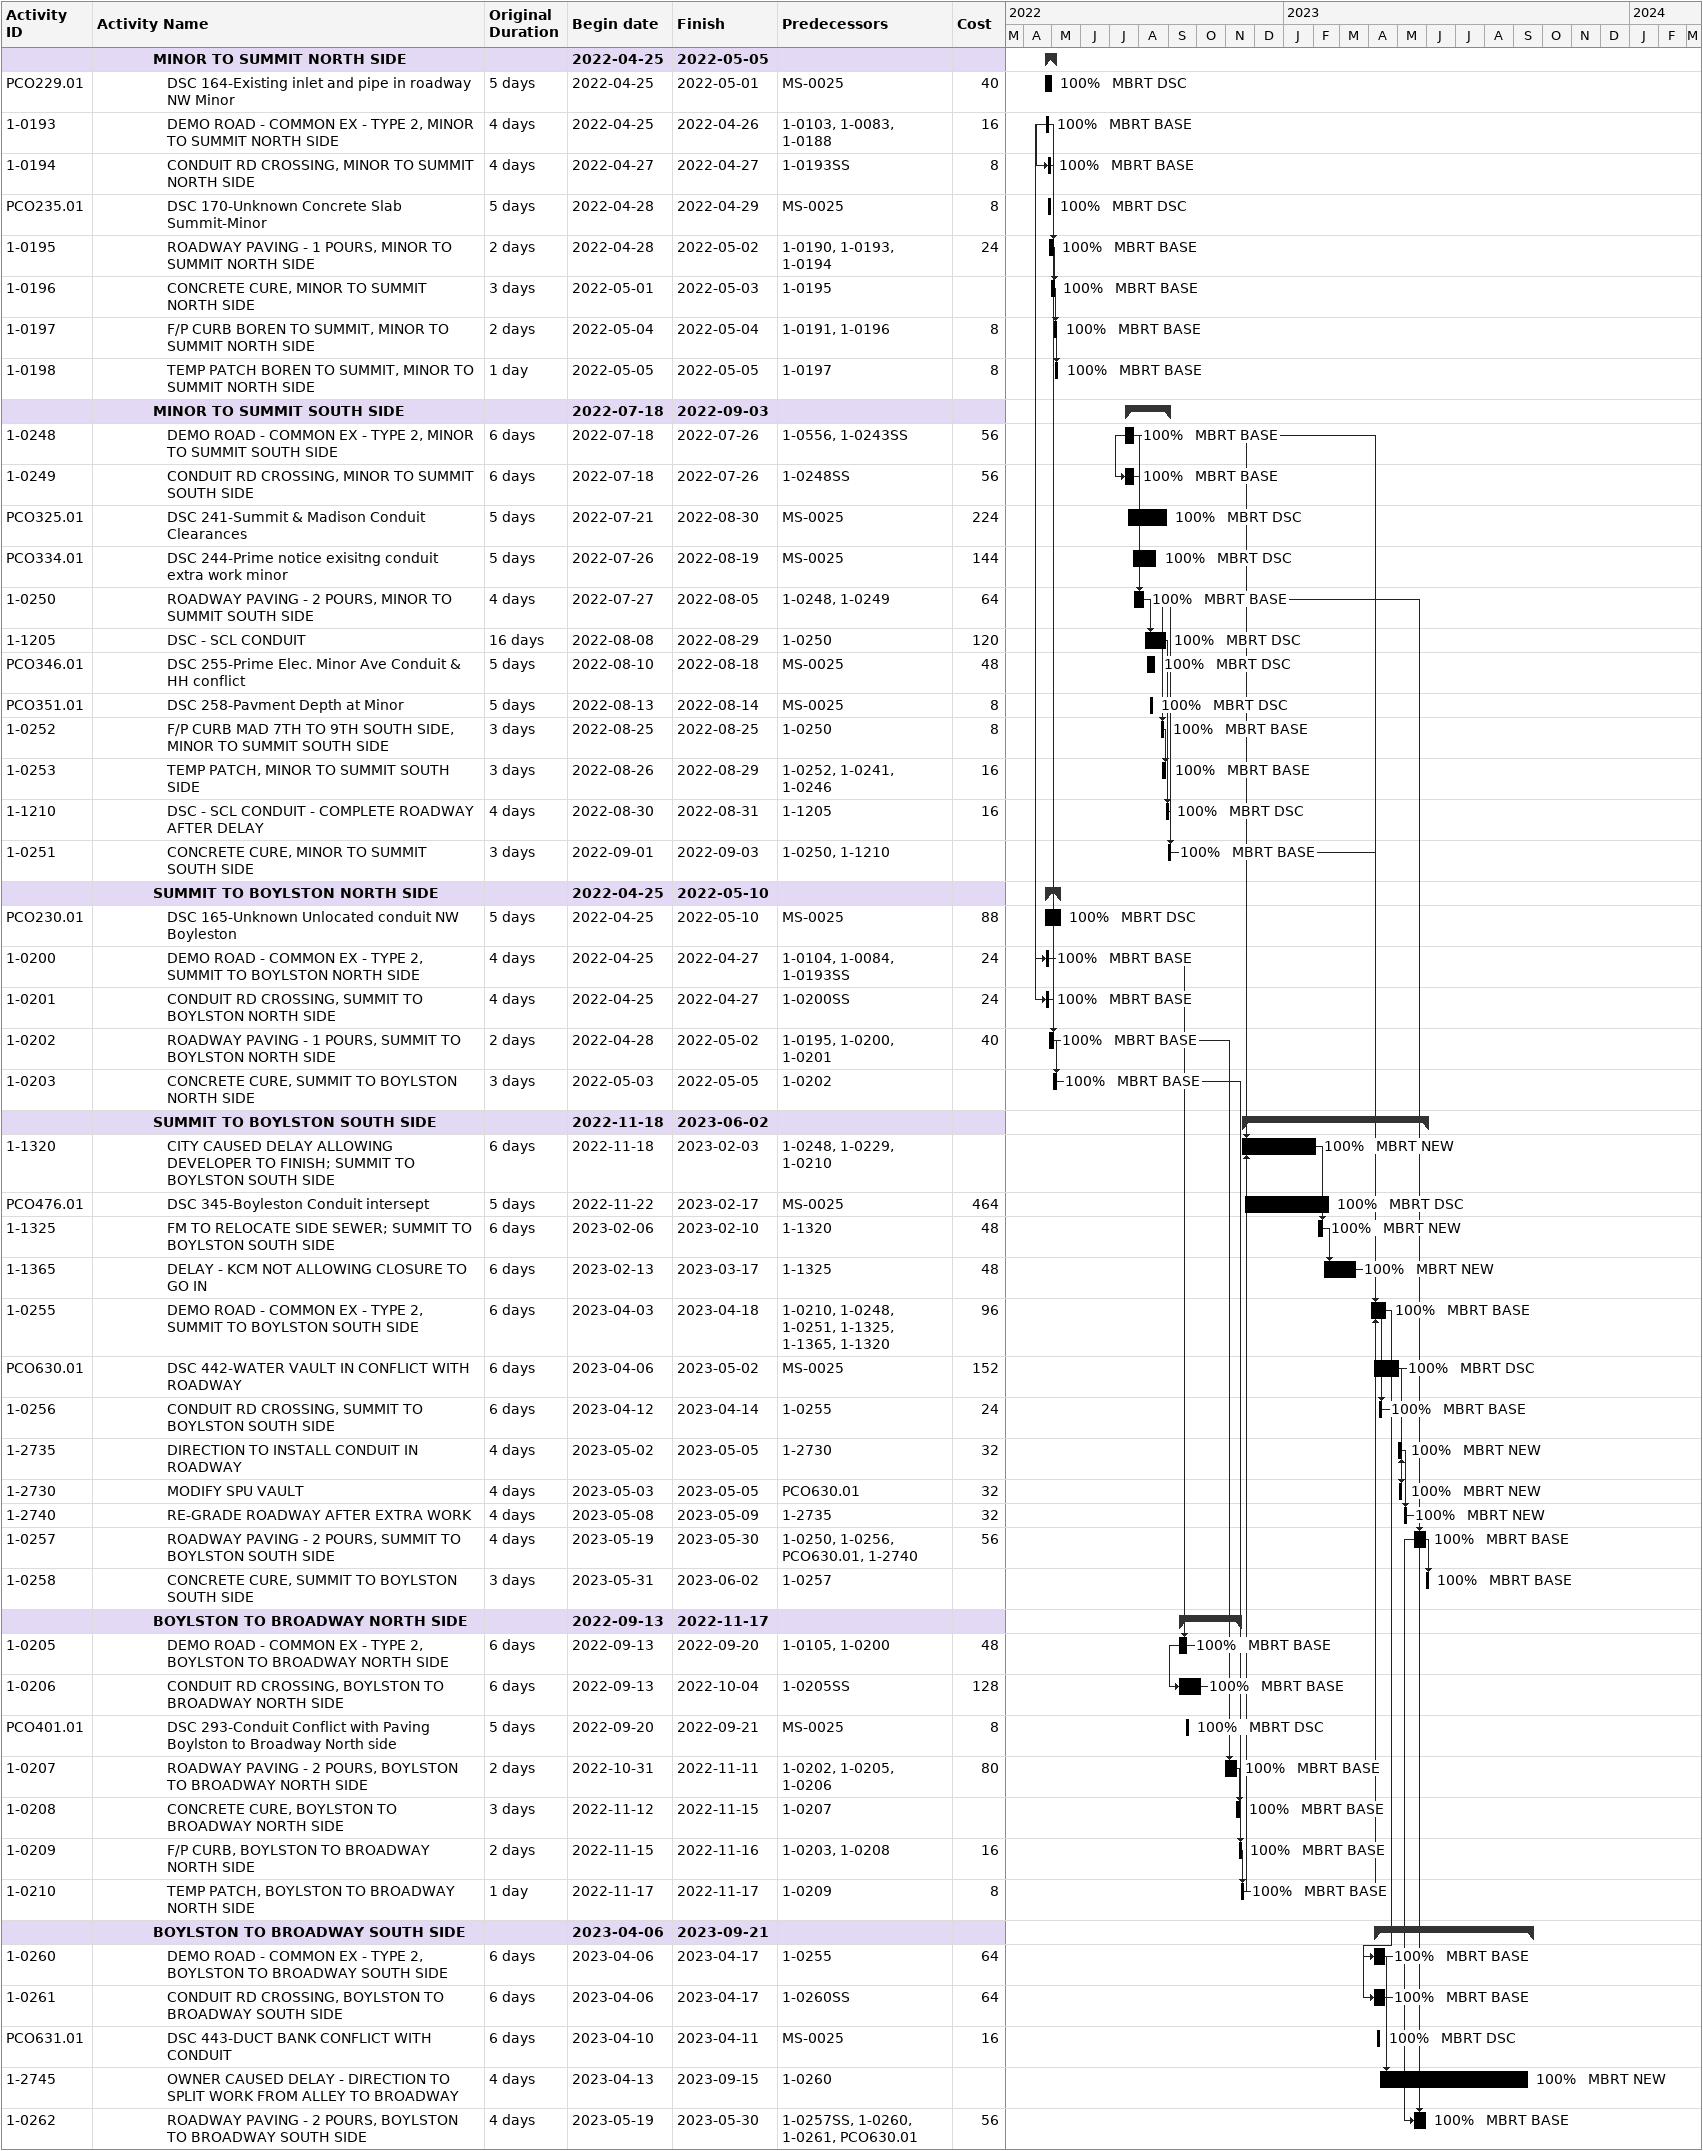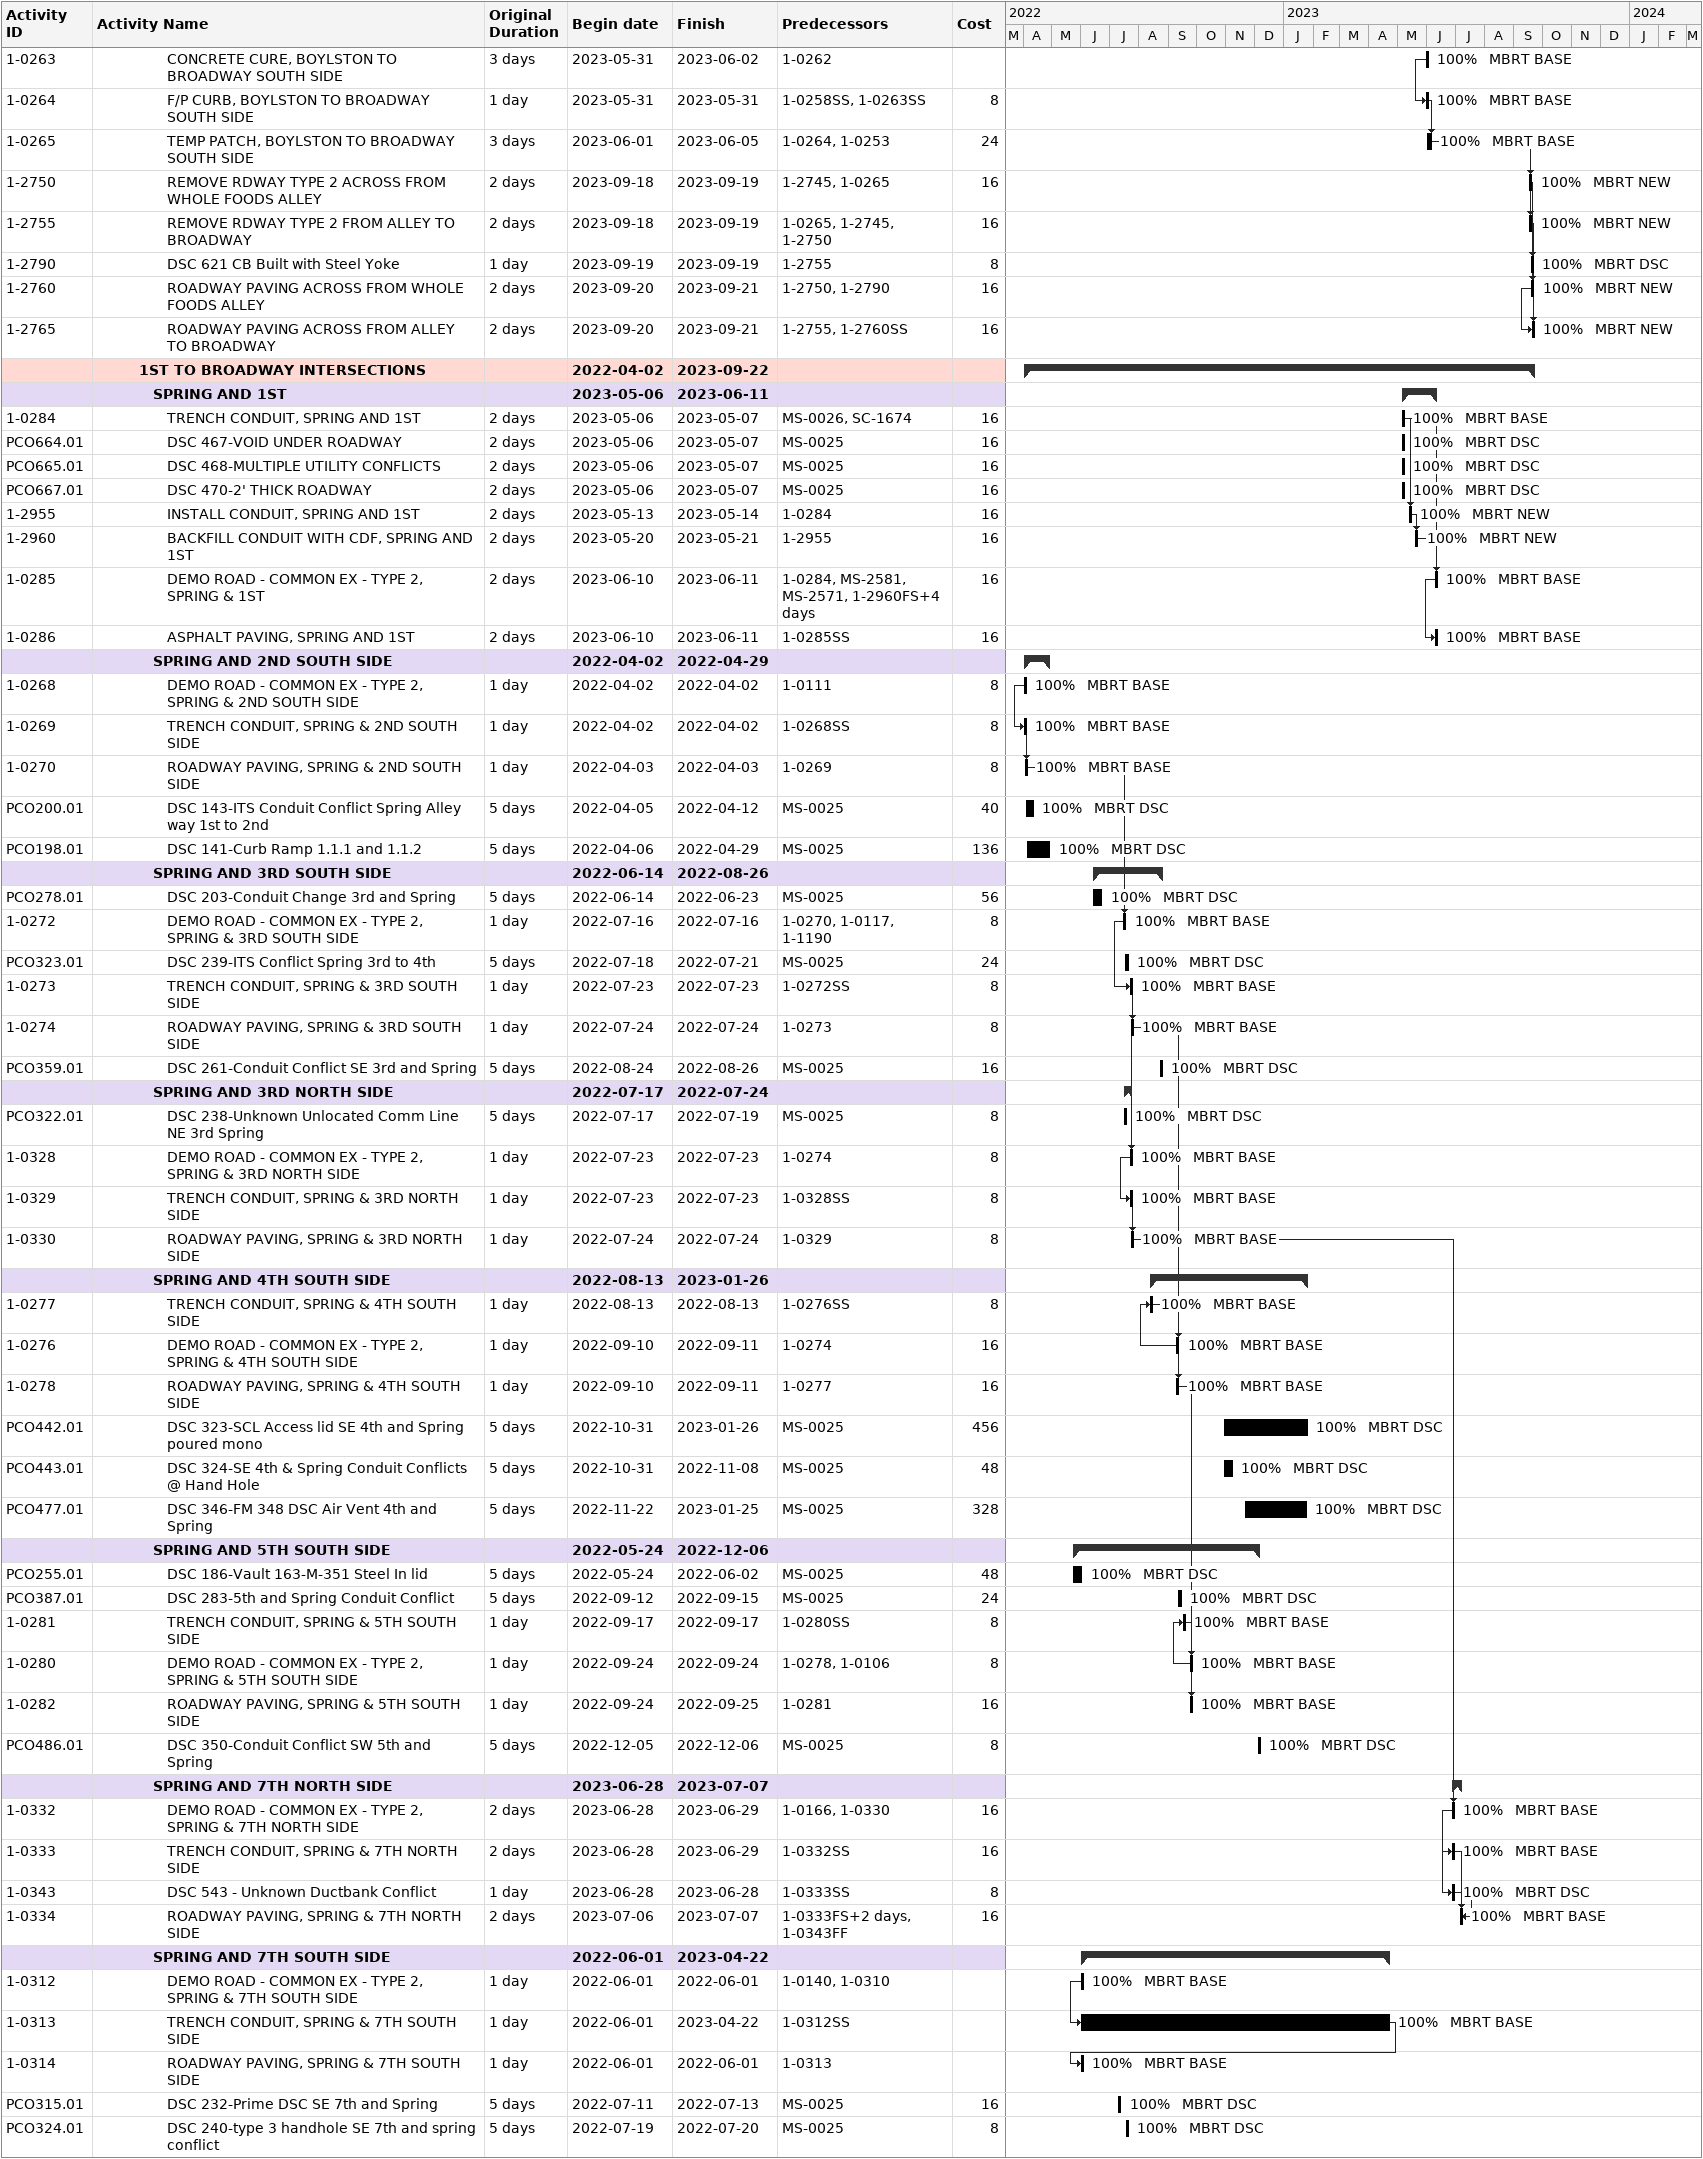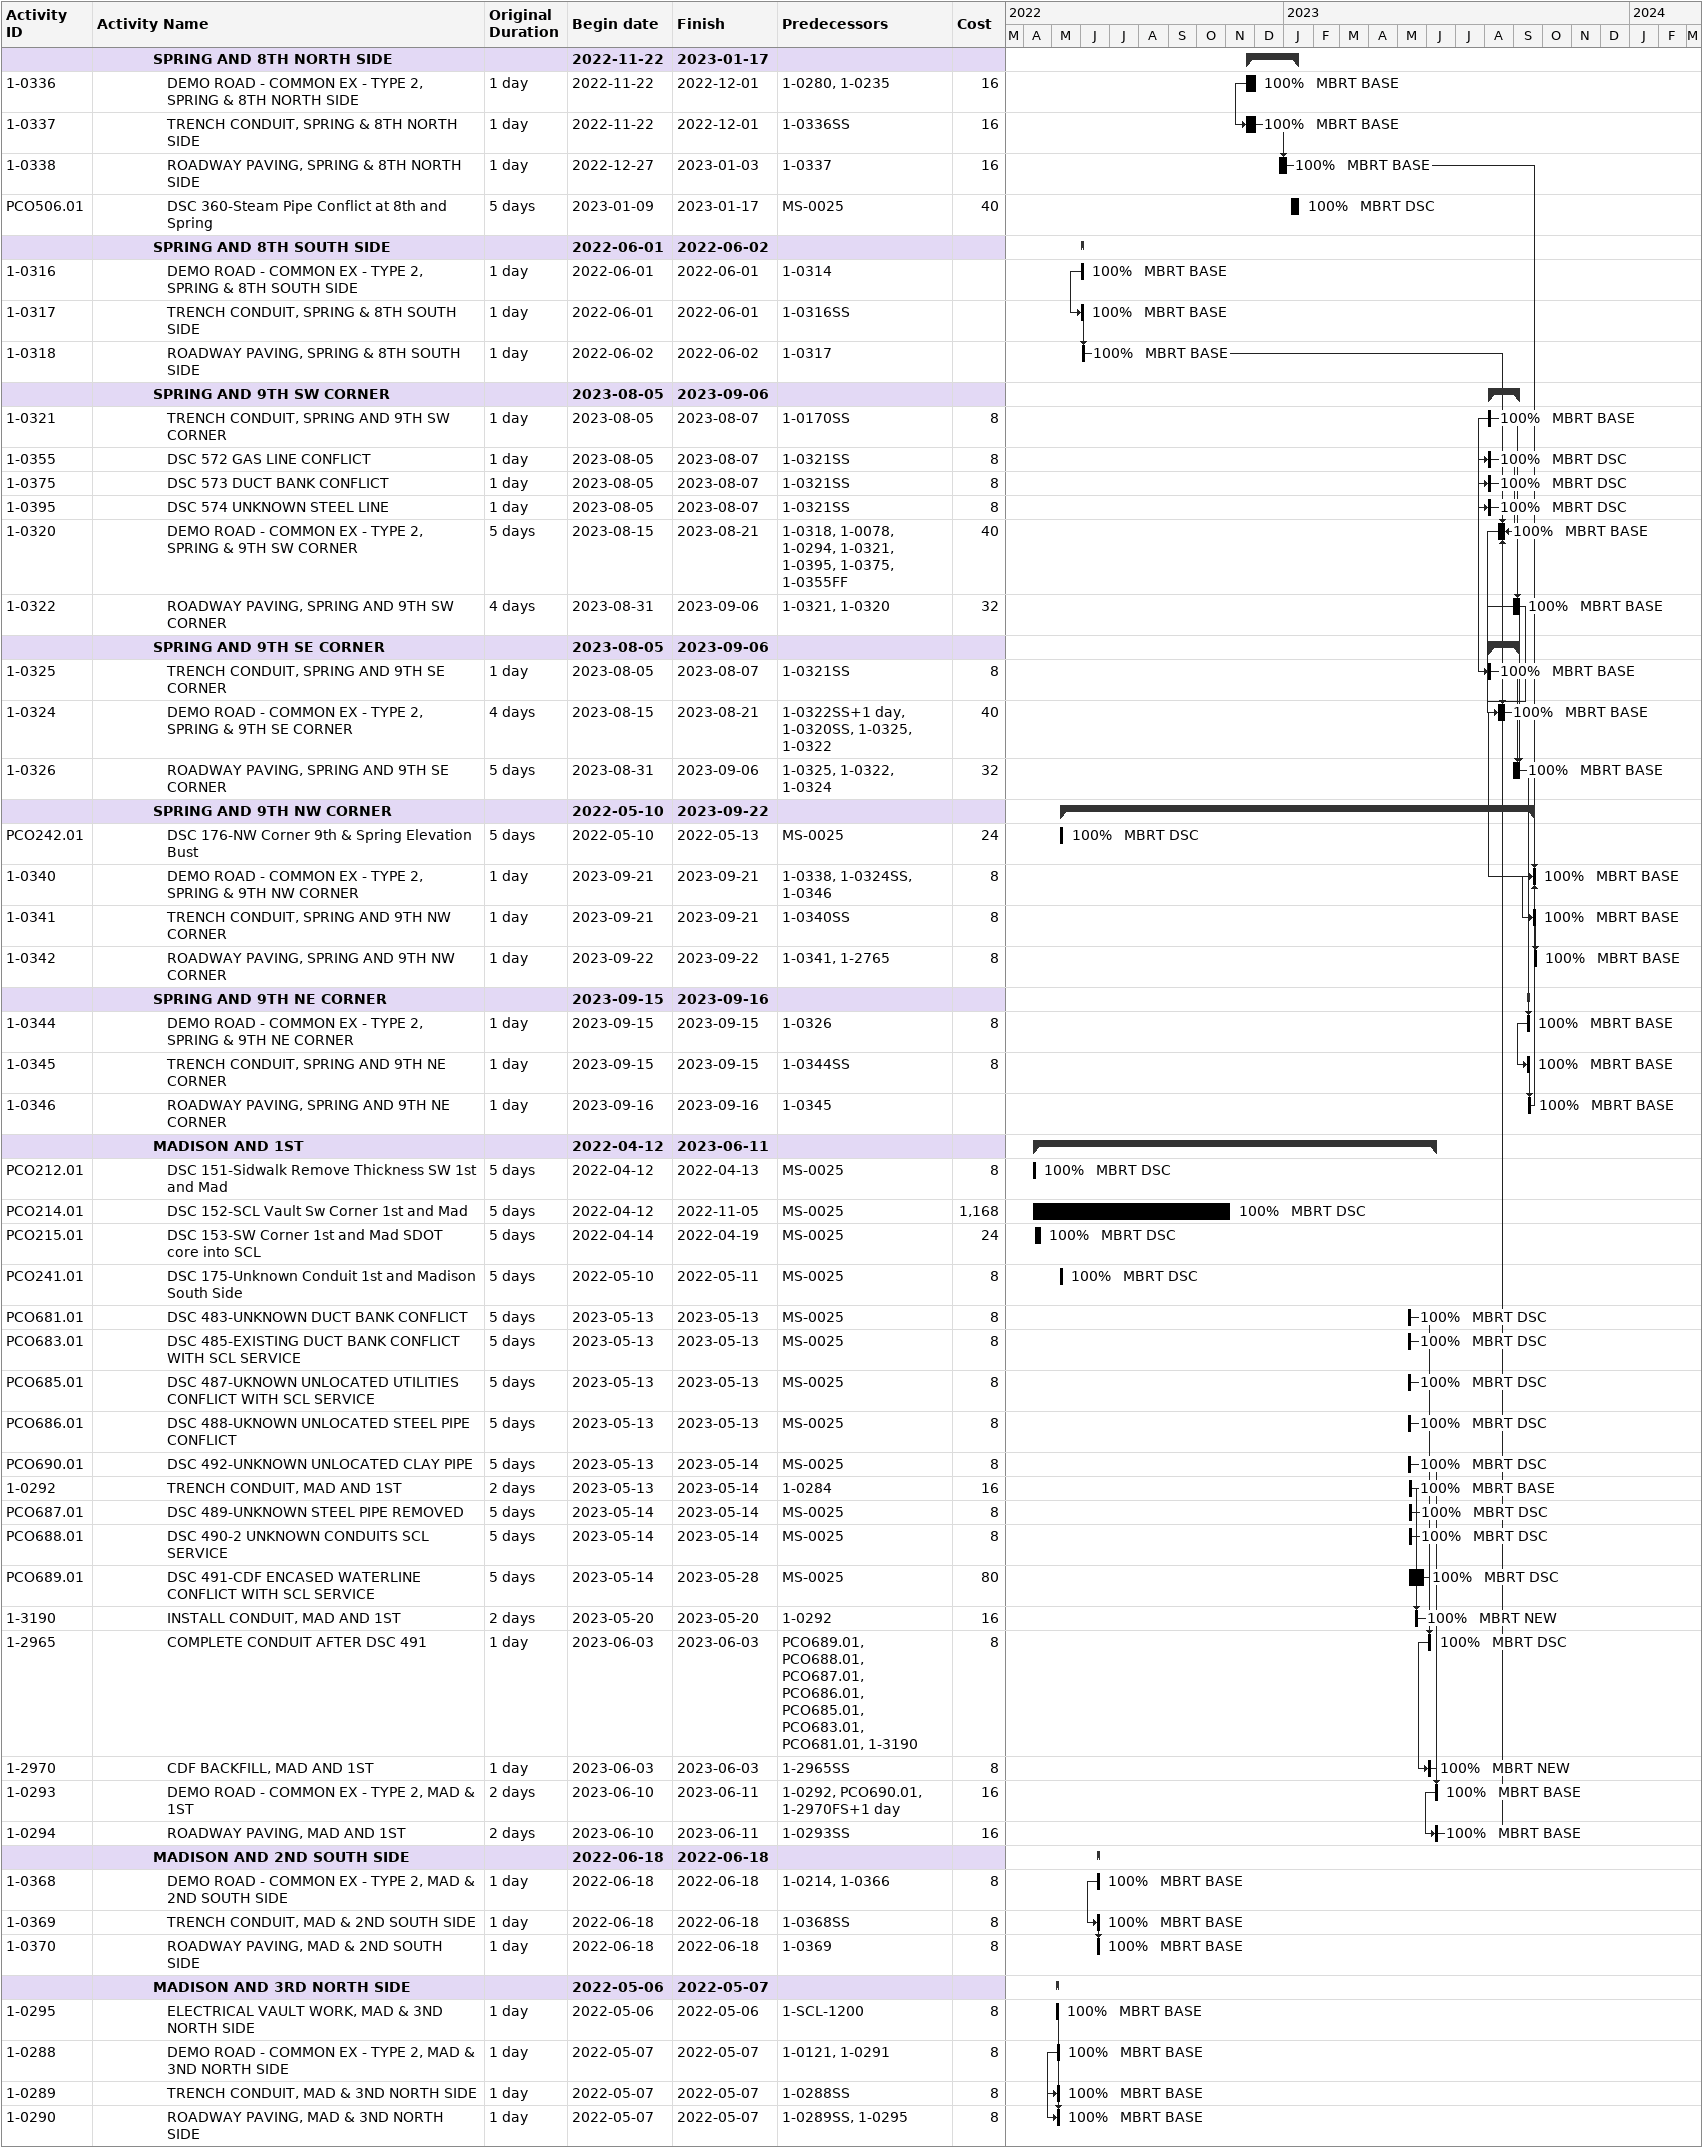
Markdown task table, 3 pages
| ID | Level | Task | Original duration | Start | Finish | Predecessors | Resources | % complete | Cost |
|---|---|---|---|---|---|---|---|---|---|
|  | 5 | **MINOR TO SUMMIT NORTH SIDE** |  | 2022-04-25 | 2022-05-05 |  |  |  |  |
| PCO229.01 | 6 | DSC 164-Existing inlet and pipe in roadway NW Minor | 5d | 2022-04-25 | 2022-05-01 | MS-0025 | MBRT DSC | 100 | 40 |
| 1-0193 | 6 | DEMO ROAD - COMMON EX - TYPE 2, MINOR TO SUMMIT NORTH SIDE | 4d | 2022-04-25 | 2022-04-26 | 1-0103, 1-0083, 1-0188 | MBRT BASE | 100 | 16 |
| 1-0194 | 6 | CONDUIT RD CROSSING, MINOR TO SUMMIT NORTH SIDE | 4d | 2022-04-27 | 2022-04-27 | 1-0193SS | MBRT BASE | 100 | 8 |
| PCO235.01 | 6 | DSC 170-Unknown Concrete Slab Summit-Minor | 5d | 2022-04-28 | 2022-04-29 | MS-0025 | MBRT DSC | 100 | 8 |
| 1-0195 | 6 | ROADWAY PAVING - 1 POURS, MINOR TO SUMMIT NORTH SIDE | 2d | 2022-04-28 | 2022-05-02 | 1-0190, 1-0193, 1-0194 | MBRT BASE | 100 | 24 |
| 1-0196 | 6 | CONCRETE CURE, MINOR TO SUMMIT NORTH SIDE | 3d | 2022-05-01 | 2022-05-03 | 1-0195 | MBRT BASE | 100 |  |
| 1-0197 | 6 | F/P CURB BOREN TO SUMMIT, MINOR TO SUMMIT NORTH SIDE | 2d | 2022-05-04 | 2022-05-04 | 1-0191, 1-0196 | MBRT BASE | 100 | 8 |
| 1-0198 | 6 | TEMP PATCH BOREN TO SUMMIT, MINOR TO SUMMIT NORTH SIDE | 1d | 2022-05-05 | 2022-05-05 | 1-0197 | MBRT BASE | 100 | 8 |
|  | 5 | **MINOR TO SUMMIT SOUTH SIDE** |  | 2022-07-18 | 2022-09-03 |  |  |  |  |
| 1-0248 | 6 | DEMO ROAD - COMMON EX - TYPE 2, MINOR TO SUMMIT SOUTH SIDE | 6d | 2022-07-18 | 2022-07-26 | 1-0556, 1-0243SS | MBRT BASE | 100 | 56 |
| 1-0249 | 6 | CONDUIT RD CROSSING, MINOR TO SUMMIT SOUTH SIDE | 6d | 2022-07-18 | 2022-07-26 | 1-0248SS | MBRT BASE | 100 | 56 |
| PCO325.01 | 6 | DSC 241-Summit & Madison Conduit Clearances | 5d | 2022-07-21 | 2022-08-30 | MS-0025 | MBRT DSC | 100 | 224 |
| PCO334.01 | 6 | DSC 244-Prime notice exisitng conduit extra work minor | 5d | 2022-07-26 | 2022-08-19 | MS-0025 | MBRT DSC | 100 | 144 |
| 1-0250 | 6 | ROADWAY PAVING - 2 POURS, MINOR TO SUMMIT SOUTH SIDE | 4d | 2022-07-27 | 2022-08-05 | 1-0248, 1-0249 | MBRT BASE | 100 | 64 |
| 1-1205 | 6 | DSC - SCL CONDUIT | 16d | 2022-08-08 | 2022-08-29 | 1-0250 | MBRT DSC | 100 | 120 |
| PCO346.01 | 6 | DSC 255-Prime Elec. Minor Ave Conduit & HH conflict | 5d | 2022-08-10 | 2022-08-18 | MS-0025 | MBRT DSC | 100 | 48 |
| PCO351.01 | 6 | DSC 258-Pavment Depth at Minor | 5d | 2022-08-13 | 2022-08-14 | MS-0025 | MBRT DSC | 100 | 8 |
| 1-0252 | 6 | F/P CURB MAD 7TH TO 9TH SOUTH SIDE, MINOR TO SUMMIT SOUTH SIDE | 3d | 2022-08-25 | 2022-08-25 | 1-0250 | MBRT BASE | 100 | 8 |
| 1-0253 | 6 | TEMP PATCH, MINOR TO SUMMIT SOUTH SIDE | 3d | 2022-08-26 | 2022-08-29 | 1-0252, 1-0241, 1-0246 | MBRT BASE | 100 | 16 |
| 1-1210 | 6 | DSC - SCL CONDUIT - COMPLETE ROADWAY AFTER DELAY | 4d | 2022-08-30 | 2022-08-31 | 1-1205 | MBRT DSC | 100 | 16 |
| 1-0251 | 6 | CONCRETE CURE, MINOR TO SUMMIT SOUTH SIDE | 3d | 2022-09-01 | 2022-09-03 | 1-0250, 1-1210 | MBRT BASE | 100 |  |
|  | 5 | **SUMMIT TO BOYLSTON NORTH SIDE** |  | 2022-04-25 | 2022-05-10 |  |  |  |  |
| PCO230.01 | 6 | DSC 165-Unknown Unlocated conduit NW Boyleston | 5d | 2022-04-25 | 2022-05-10 | MS-0025 | MBRT DSC | 100 | 88 |
| 1-0200 | 6 | DEMO ROAD - COMMON EX - TYPE 2, SUMMIT TO BOYLSTON NORTH SIDE | 4d | 2022-04-25 | 2022-04-27 | 1-0104, 1-0084, 1-0193SS | MBRT BASE | 100 | 24 |
| 1-0201 | 6 | CONDUIT RD CROSSING, SUMMIT TO BOYLSTON NORTH SIDE | 4d | 2022-04-25 | 2022-04-27 | 1-0200SS | MBRT BASE | 100 | 24 |
| 1-0202 | 6 | ROADWAY PAVING - 1 POURS, SUMMIT TO BOYLSTON NORTH SIDE | 2d | 2022-04-28 | 2022-05-02 | 1-0195, 1-0200, 1-0201 | MBRT BASE | 100 | 40 |
| 1-0203 | 6 | CONCRETE CURE, SUMMIT TO BOYLSTON NORTH SIDE | 3d | 2022-05-03 | 2022-05-05 | 1-0202 | MBRT BASE | 100 |  |
|  | 5 | **SUMMIT TO BOYLSTON SOUTH SIDE** |  | 2022-11-18 | 2023-06-02 |  |  |  |  |
| 1-1320 | 6 | CITY CAUSED DELAY ALLOWING DEVELOPER TO FINISH; SUMMIT TO BOYLSTON SOUTH SIDE | 6d | 2022-11-18 | 2023-02-03 | 1-0248, 1-0229, 1-0210 | MBRT NEW | 100 |  |
| PCO476.01 | 6 | DSC 345-Boyleston Conduit intersept | 5d | 2022-11-22 | 2023-02-17 | MS-0025 | MBRT DSC | 100 | 464 |
| 1-1325 | 6 | FM TO RELOCATE SIDE SEWER; SUMMIT TO BOYLSTON SOUTH SIDE | 6d | 2023-02-06 | 2023-02-10 | 1-1320 | MBRT NEW | 100 | 48 |
| 1-1365 | 6 | DELAY - KCM NOT ALLOWING CLOSURE TO GO IN | 6d | 2023-02-13 | 2023-03-17 | 1-1325 | MBRT NEW | 100 | 48 |
| 1-0255 | 6 | DEMO ROAD - COMMON EX - TYPE 2, SUMMIT TO BOYLSTON SOUTH SIDE | 6d | 2023-04-03 | 2023-04-18 | 1-0210, 1-0248, 1-0251, 1-1325, 1-1365, 1-1320 | MBRT BASE | 100 | 96 |
| PCO630.01 | 6 | DSC 442-WATER VAULT IN CONFLICT WITH ROADWAY | 6d | 2023-04-06 | 2023-05-02 | MS-0025 | MBRT DSC | 100 | 152 |
| 1-0256 | 6 | CONDUIT RD CROSSING, SUMMIT TO BOYLSTON SOUTH SIDE | 6d | 2023-04-12 | 2023-04-14 | 1-0255 | MBRT BASE | 100 | 24 |
| 1-2735 | 6 | DIRECTION TO INSTALL CONDUIT IN ROADWAY | 4d | 2023-05-02 | 2023-05-05 | 1-2730 | MBRT NEW | 100 | 32 |
| 1-2730 | 6 | MODIFY SPU VAULT | 4d | 2023-05-03 | 2023-05-05 | PCO630.01 | MBRT NEW | 100 | 32 |
| 1-2740 | 6 | RE-GRADE ROADWAY AFTER EXTRA WORK | 4d | 2023-05-08 | 2023-05-09 | 1-2735 | MBRT NEW | 100 | 32 |
| 1-0257 | 6 | ROADWAY PAVING - 2 POURS, SUMMIT TO BOYLSTON SOUTH SIDE | 4d | 2023-05-19 | 2023-05-30 | 1-0250, 1-0256, PCO630.01, 1-2740 | MBRT BASE | 100 | 56 |
| 1-0258 | 6 | CONCRETE CURE, SUMMIT TO BOYLSTON SOUTH SIDE | 3d | 2023-05-31 | 2023-06-02 | 1-0257 | MBRT BASE | 100 |  |
|  | 5 | **BOYLSTON TO BROADWAY NORTH SIDE** |  | 2022-09-13 | 2022-11-17 |  |  |  |  |
| 1-0205 | 6 | DEMO ROAD - COMMON EX - TYPE 2, BOYLSTON TO BROADWAY NORTH SIDE | 6d | 2022-09-13 | 2022-09-20 | 1-0105, 1-0200 | MBRT BASE | 100 | 48 |
| 1-0206 | 6 | CONDUIT RD CROSSING, BOYLSTON TO BROADWAY NORTH SIDE | 6d | 2022-09-13 | 2022-10-04 | 1-0205SS | MBRT BASE | 100 | 128 |
| PCO401.01 | 6 | DSC 293-Conduit Conflict with Paving Boylston to Broadway North side | 5d | 2022-09-20 | 2022-09-21 | MS-0025 | MBRT DSC | 100 | 8 |
| 1-0207 | 6 | ROADWAY PAVING - 2 POURS, BOYLSTON TO BROADWAY NORTH SIDE | 2d | 2022-10-31 | 2022-11-11 | 1-0202, 1-0205, 1-0206 | MBRT BASE | 100 | 80 |
| 1-0208 | 6 | CONCRETE CURE, BOYLSTON TO BROADWAY NORTH SIDE | 3d | 2022-11-12 | 2022-11-15 | 1-0207 | MBRT BASE | 100 |  |
| 1-0209 | 6 | F/P CURB, BOYLSTON TO BROADWAY NORTH SIDE | 2d | 2022-11-15 | 2022-11-16 | 1-0203, 1-0208 | MBRT BASE | 100 | 16 |
| 1-0210 | 6 | TEMP PATCH, BOYLSTON TO BROADWAY NORTH SIDE | 1d | 2022-11-17 | 2022-11-17 | 1-0209 | MBRT BASE | 100 | 8 |
|  | 5 | **BOYLSTON TO BROADWAY SOUTH SIDE** |  | 2023-04-06 | 2023-09-21 |  |  |  |  |
| 1-0260 | 6 | DEMO ROAD - COMMON EX - TYPE 2, BOYLSTON TO BROADWAY SOUTH SIDE | 6d | 2023-04-06 | 2023-04-17 | 1-0255 | MBRT BASE | 100 | 64 |
| 1-0261 | 6 | CONDUIT RD CROSSING, BOYLSTON TO BROADWAY SOUTH SIDE | 6d | 2023-04-06 | 2023-04-17 | 1-0260SS | MBRT BASE | 100 | 64 |
| PCO631.01 | 6 | DSC 443-DUCT BANK CONFLICT WITH CONDUIT | 6d | 2023-04-10 | 2023-04-11 | MS-0025 | MBRT DSC | 100 | 16 |
| 1-2745 | 6 | OWNER CAUSED DELAY - DIRECTION TO SPLIT WORK FROM ALLEY TO BROADWAY | 4d | 2023-04-13 | 2023-09-15 | 1-0260 | MBRT NEW | 100 |  |
| 1-0262 | 6 | ROADWAY PAVING - 2 POURS, BOYLSTON TO BROADWAY SOUTH SIDE | 4d | 2023-05-19 | 2023-05-30 | 1-0257SS, 1-0260, 1-0261, PCO630.01 | MBRT BASE | 100 | 56 |
| 1-0263 | 6 | CONCRETE CURE, BOYLSTON TO BROADWAY SOUTH SIDE | 3d | 2023-05-31 | 2023-06-02 | 1-0262 | MBRT BASE | 100 |  |
| 1-0264 | 6 | F/P CURB, BOYLSTON TO BROADWAY SOUTH SIDE | 1d | 2023-05-31 | 2023-05-31 | 1-0258SS, 1-0263SS | MBRT BASE | 100 | 8 |
| 1-0265 | 6 | TEMP PATCH, BOYLSTON TO BROADWAY SOUTH SIDE | 3d | 2023-06-01 | 2023-06-05 | 1-0264, 1-0253 | MBRT BASE | 100 | 24 |
| 1-2750 | 6 | REMOVE RDWAY TYPE 2 ACROSS FROM WHOLE FOODS ALLEY | 2d | 2023-09-18 | 2023-09-19 | 1-2745, 1-0265 | MBRT NEW | 100 | 16 |
| 1-2755 | 6 | REMOVE RDWAY TYPE 2 FROM ALLEY TO BROADWAY | 2d | 2023-09-18 | 2023-09-19 | 1-0265, 1-2745, 1-2750 | MBRT NEW | 100 | 16 |
| 1-2790 | 6 | DSC 621 CB Built with Steel Yoke | 1d | 2023-09-19 | 2023-09-19 | 1-2755 | MBRT DSC | 100 | 8 |
| 1-2760 | 6 | ROADWAY PAVING ACROSS FROM WHOLE FOODS ALLEY | 2d | 2023-09-20 | 2023-09-21 | 1-2750, 1-2790 | MBRT NEW | 100 | 16 |
| 1-2765 | 6 | ROADWAY PAVING ACROSS FROM ALLEY TO BROADWAY | 2d | 2023-09-20 | 2023-09-21 | 1-2755, 1-2760SS | MBRT NEW | 100 | 16 |
|  | 4 | **1ST TO BROADWAY INTERSECTIONS** |  | 2022-04-02 | 2023-09-22 |  |  |  |  |
|  | 5 | **SPRING AND 1ST** |  | 2023-05-06 | 2023-06-11 |  |  |  |  |
| 1-0284 | 6 | TRENCH CONDUIT, SPRING AND 1ST | 2d | 2023-05-06 | 2023-05-07 | MS-0026, SC-1674 | MBRT BASE | 100 | 16 |
| PCO664.01 | 6 | DSC 467-VOID UNDER ROADWAY | 2d | 2023-05-06 | 2023-05-07 | MS-0025 | MBRT DSC | 100 | 16 |
| PCO665.01 | 6 | DSC 468-MULTIPLE UTILITY CONFLICTS | 2d | 2023-05-06 | 2023-05-07 | MS-0025 | MBRT DSC | 100 | 16 |
| PCO667.01 | 6 | DSC 470-2' THICK ROADWAY | 2d | 2023-05-06 | 2023-05-07 | MS-0025 | MBRT DSC | 100 | 16 |
| 1-2955 | 6 | INSTALL CONDUIT, SPRING AND 1ST | 2d | 2023-05-13 | 2023-05-14 | 1-0284 | MBRT NEW | 100 | 16 |
| 1-2960 | 6 | BACKFILL CONDUIT WITH CDF, SPRING AND 1ST | 2d | 2023-05-20 | 2023-05-21 | 1-2955 | MBRT NEW | 100 | 16 |
| 1-0285 | 6 | DEMO ROAD - COMMON EX - TYPE 2, SPRING & 1ST | 2d | 2023-06-10 | 2023-06-11 | 1-0284, MS-2581, MS-2571, 1-2960FS+4d | MBRT BASE | 100 | 16 |
| 1-0286 | 6 | ASPHALT PAVING, SPRING AND 1ST | 2d | 2023-06-10 | 2023-06-11 | 1-0285SS | MBRT BASE | 100 | 16 |
|  | 5 | **SPRING AND 2ND SOUTH SIDE** |  | 2022-04-02 | 2022-04-29 |  |  |  |  |
| 1-0268 | 6 | DEMO ROAD - COMMON EX - TYPE 2, SPRING & 2ND SOUTH SIDE | 1d | 2022-04-02 | 2022-04-02 | 1-0111 | MBRT BASE | 100 | 8 |
| 1-0269 | 6 | TRENCH CONDUIT, SPRING & 2ND SOUTH SIDE | 1d | 2022-04-02 | 2022-04-02 | 1-0268SS | MBRT BASE | 100 | 8 |
| 1-0270 | 6 | ROADWAY PAVING, SPRING & 2ND SOUTH SIDE | 1d | 2022-04-03 | 2022-04-03 | 1-0269 | MBRT BASE | 100 | 8 |
| PCO200.01 | 6 | DSC 143-ITS Conduit Conflict Spring Alley way 1st to 2nd | 5d | 2022-04-05 | 2022-04-12 | MS-0025 | MBRT DSC | 100 | 40 |
| PCO198.01 | 6 | DSC 141-Curb Ramp 1.1.1 and 1.1.2 | 5d | 2022-04-06 | 2022-04-29 | MS-0025 | MBRT DSC | 100 | 136 |
|  | 5 | **SPRING AND 3RD SOUTH SIDE** |  | 2022-06-14 | 2022-08-26 |  |  |  |  |
| PCO278.01 | 6 | DSC 203-Conduit Change 3rd and Spring | 5d | 2022-06-14 | 2022-06-23 | MS-0025 | MBRT DSC | 100 | 56 |
| 1-0272 | 6 | DEMO ROAD - COMMON EX - TYPE 2, SPRING & 3RD SOUTH SIDE | 1d | 2022-07-16 | 2022-07-16 | 1-0270, 1-0117, 1-1190 | MBRT BASE | 100 | 8 |
| PCO323.01 | 6 | DSC 239-ITS Conflict Spring 3rd to 4th | 5d | 2022-07-18 | 2022-07-21 | MS-0025 | MBRT DSC | 100 | 24 |
| 1-0273 | 6 | TRENCH CONDUIT, SPRING & 3RD SOUTH SIDE | 1d | 2022-07-23 | 2022-07-23 | 1-0272SS | MBRT BASE | 100 | 8 |
| 1-0274 | 6 | ROADWAY PAVING, SPRING & 3RD SOUTH SIDE | 1d | 2022-07-24 | 2022-07-24 | 1-0273 | MBRT BASE | 100 | 8 |
| PCO359.01 | 6 | DSC 261-Conduit Conflict SE 3rd and Spring | 5d | 2022-08-24 | 2022-08-26 | MS-0025 | MBRT DSC | 100 | 16 |
|  | 5 | **SPRING AND 3RD NORTH SIDE** |  | 2022-07-17 | 2022-07-24 |  |  |  |  |
| PCO322.01 | 6 | DSC 238-Unknown Unlocated Comm Line NE 3rd Spring | 5d | 2022-07-17 | 2022-07-19 | MS-0025 | MBRT DSC | 100 | 8 |
| 1-0328 | 6 | DEMO ROAD - COMMON EX - TYPE 2, SPRING & 3RD NORTH SIDE | 1d | 2022-07-23 | 2022-07-23 | 1-0274 | MBRT BASE | 100 | 8 |
| 1-0329 | 6 | TRENCH CONDUIT, SPRING & 3RD NORTH SIDE | 1d | 2022-07-23 | 2022-07-23 | 1-0328SS | MBRT BASE | 100 | 8 |
| 1-0330 | 6 | ROADWAY PAVING, SPRING & 3RD NORTH SIDE | 1d | 2022-07-24 | 2022-07-24 | 1-0329 | MBRT BASE | 100 | 8 |
|  | 5 | **SPRING AND 4TH SOUTH SIDE** |  | 2022-08-13 | 2023-01-26 |  |  |  |  |
| 1-0277 | 6 | TRENCH CONDUIT, SPRING & 4TH SOUTH SIDE | 1d | 2022-08-13 | 2022-08-13 | 1-0276SS | MBRT BASE | 100 | 8 |
| 1-0276 | 6 | DEMO ROAD - COMMON EX - TYPE 2, SPRING & 4TH SOUTH SIDE | 1d | 2022-09-10 | 2022-09-11 | 1-0274 | MBRT BASE | 100 | 16 |
| 1-0278 | 6 | ROADWAY PAVING, SPRING & 4TH SOUTH SIDE | 1d | 2022-09-10 | 2022-09-11 | 1-0277 | MBRT BASE | 100 | 16 |
| PCO442.01 | 6 | DSC 323-SCL Access lid SE 4th and Spring poured mono | 5d | 2022-10-31 | 2023-01-26 | MS-0025 | MBRT DSC | 100 | 456 |
| PCO443.01 | 6 | DSC 324-SE 4th & Spring Conduit Conflicts @ Hand Hole | 5d | 2022-10-31 | 2022-11-08 | MS-0025 | MBRT DSC | 100 | 48 |
| PCO477.01 | 6 | DSC 346-FM 348 DSC Air Vent 4th and Spring | 5d | 2022-11-22 | 2023-01-25 | MS-0025 | MBRT DSC | 100 | 328 |
|  | 5 | **SPRING AND 5TH SOUTH SIDE** |  | 2022-05-24 | 2022-12-06 |  |  |  |  |
| PCO255.01 | 6 | DSC 186-Vault 163-M-351 Steel In lid | 5d | 2022-05-24 | 2022-06-02 | MS-0025 | MBRT DSC | 100 | 48 |
| PCO387.01 | 6 | DSC 283-5th and Spring Conduit Conflict | 5d | 2022-09-12 | 2022-09-15 | MS-0025 | MBRT DSC | 100 | 24 |
| 1-0281 | 6 | TRENCH CONDUIT, SPRING & 5TH SOUTH SIDE | 1d | 2022-09-17 | 2022-09-17 | 1-0280SS | MBRT BASE | 100 | 8 |
| 1-0280 | 6 | DEMO ROAD - COMMON EX - TYPE 2, SPRING & 5TH SOUTH SIDE | 1d | 2022-09-24 | 2022-09-24 | 1-0278, 1-0106 | MBRT BASE | 100 | 8 |
| 1-0282 | 6 | ROADWAY PAVING, SPRING & 5TH SOUTH SIDE | 1d | 2022-09-24 | 2022-09-25 | 1-0281 | MBRT BASE | 100 | 16 |
| PCO486.01 | 6 | DSC 350-Conduit Conflict SW 5th and Spring | 5d | 2022-12-05 | 2022-12-06 | MS-0025 | MBRT DSC | 100 | 8 |
|  | 5 | **SPRING AND 7TH NORTH SIDE** |  | 2023-06-28 | 2023-07-07 |  |  |  |  |
| 1-0332 | 6 | DEMO ROAD - COMMON EX - TYPE 2, SPRING & 7TH NORTH SIDE | 2d | 2023-06-28 | 2023-06-29 | 1-0166, 1-0330 | MBRT BASE | 100 | 16 |
| 1-0333 | 6 | TRENCH CONDUIT, SPRING & 7TH NORTH SIDE | 2d | 2023-06-28 | 2023-06-29 | 1-0332SS | MBRT BASE | 100 | 16 |
| 1-0343 | 6 | DSC 543 - Unknown Ductbank Conflict | 1d | 2023-06-28 | 2023-06-28 | 1-0333SS | MBRT DSC | 100 | 8 |
| 1-0334 | 6 | ROADWAY PAVING, SPRING & 7TH NORTH SIDE | 2d | 2023-07-06 | 2023-07-07 | 1-0333FS+2d, 1-0343FF | MBRT BASE | 100 | 16 |
|  | 5 | **SPRING AND 7TH SOUTH SIDE** |  | 2022-06-01 | 2023-04-22 |  |  |  |  |
| 1-0312 | 6 | DEMO ROAD - COMMON EX - TYPE 2, SPRING & 7TH SOUTH SIDE | 1d | 2022-06-01 | 2022-06-01 | 1-0140, 1-0310 | MBRT BASE | 100 |  |
| 1-0313 | 6 | TRENCH CONDUIT, SPRING & 7TH SOUTH SIDE | 1d | 2022-06-01 | 2023-04-22 | 1-0312SS | MBRT BASE | 100 |  |
| 1-0314 | 6 | ROADWAY PAVING, SPRING & 7TH SOUTH SIDE | 1d | 2022-06-01 | 2022-06-01 | 1-0313 | MBRT BASE | 100 |  |
| PCO315.01 | 6 | DSC 232-Prime DSC SE 7th and Spring | 5d | 2022-07-11 | 2022-07-13 | MS-0025 | MBRT DSC | 100 | 16 |
| PCO324.01 | 6 | DSC 240-type 3 handhole SE 7th and spring conflict | 5d | 2022-07-19 | 2022-07-20 | MS-0025 | MBRT DSC | 100 | 8 |
|  | 5 | **SPRING AND 8TH NORTH SIDE** |  | 2022-11-22 | 2023-01-17 |  |  |  |  |
| 1-0336 | 6 | DEMO ROAD - COMMON EX - TYPE 2, SPRING & 8TH NORTH SIDE | 1d | 2022-11-22 | 2022-12-01 | 1-0280, 1-0235 | MBRT BASE | 100 | 16 |
| 1-0337 | 6 | TRENCH CONDUIT, SPRING & 8TH NORTH SIDE | 1d | 2022-11-22 | 2022-12-01 | 1-0336SS | MBRT BASE | 100 | 16 |
| 1-0338 | 6 | ROADWAY PAVING, SPRING & 8TH NORTH SIDE | 1d | 2022-12-27 | 2023-01-03 | 1-0337 | MBRT BASE | 100 | 16 |
| PCO506.01 | 6 | DSC 360-Steam Pipe Conflict at 8th and Spring | 5d | 2023-01-09 | 2023-01-17 | MS-0025 | MBRT DSC | 100 | 40 |
|  | 5 | **SPRING AND 8TH SOUTH SIDE** |  | 2022-06-01 | 2022-06-02 |  |  |  |  |
| 1-0316 | 6 | DEMO ROAD - COMMON EX - TYPE 2, SPRING & 8TH SOUTH SIDE | 1d | 2022-06-01 | 2022-06-01 | 1-0314 | MBRT BASE | 100 |  |
| 1-0317 | 6 | TRENCH CONDUIT, SPRING & 8TH SOUTH SIDE | 1d | 2022-06-01 | 2022-06-01 | 1-0316SS | MBRT BASE | 100 |  |
| 1-0318 | 6 | ROADWAY PAVING, SPRING & 8TH SOUTH SIDE | 1d | 2022-06-02 | 2022-06-02 | 1-0317 | MBRT BASE | 100 |  |
|  | 5 | **SPRING AND 9TH SW CORNER** |  | 2023-08-05 | 2023-09-06 |  |  |  |  |
| 1-0321 | 6 | TRENCH CONDUIT, SPRING AND 9TH SW CORNER | 1d | 2023-08-05 | 2023-08-07 | 1-0170SS | MBRT BASE | 100 | 8 |
| 1-0355 | 6 | DSC 572 GAS LINE CONFLICT | 1d | 2023-08-05 | 2023-08-07 | 1-0321SS | MBRT DSC | 100 | 8 |
| 1-0375 | 6 | DSC 573 DUCT BANK CONFLICT | 1d | 2023-08-05 | 2023-08-07 | 1-0321SS | MBRT DSC | 100 | 8 |
| 1-0395 | 6 | DSC 574 UNKNOWN STEEL LINE | 1d | 2023-08-05 | 2023-08-07 | 1-0321SS | MBRT DSC | 100 | 8 |
| 1-0320 | 6 | DEMO ROAD - COMMON EX - TYPE 2, SPRING & 9TH SW CORNER | 5d | 2023-08-15 | 2023-08-21 | 1-0318, 1-0078, 1-0294, 1-0321, 1-0395, 1-0375, 1-0355FF | MBRT BASE | 100 | 40 |
| 1-0322 | 6 | ROADWAY PAVING, SPRING AND 9TH SW CORNER | 4d | 2023-08-31 | 2023-09-06 | 1-0321, 1-0320 | MBRT BASE | 100 | 32 |
|  | 5 | **SPRING AND 9TH SE CORNER** |  | 2023-08-05 | 2023-09-06 |  |  |  |  |
| 1-0325 | 6 | TRENCH CONDUIT, SPRING AND 9TH SE CORNER | 1d | 2023-08-05 | 2023-08-07 | 1-0321SS | MBRT BASE | 100 | 8 |
| 1-0324 | 6 | DEMO ROAD - COMMON EX - TYPE 2, SPRING & 9TH SE CORNER | 4d | 2023-08-15 | 2023-08-21 | 1-0322SS+1d, 1-0320SS, 1-0325, 1-0322 | MBRT BASE | 100 | 40 |
| 1-0326 | 6 | ROADWAY PAVING, SPRING AND 9TH SE CORNER | 5d | 2023-08-31 | 2023-09-06 | 1-0325, 1-0322, 1-0324 | MBRT BASE | 100 | 32 |
|  | 5 | **SPRING AND 9TH NW CORNER** |  | 2022-05-10 | 2023-09-22 |  |  |  |  |
| PCO242.01 | 6 | DSC 176-NW Corner 9th & Spring Elevation Bust | 5d | 2022-05-10 | 2022-05-13 | MS-0025 | MBRT DSC | 100 | 24 |
| 1-0340 | 6 | DEMO ROAD - COMMON EX - TYPE 2, SPRING & 9TH NW CORNER | 1d | 2023-09-21 | 2023-09-21 | 1-0338, 1-0324SS, 1-0346 | MBRT BASE | 100 | 8 |
| 1-0341 | 6 | TRENCH CONDUIT, SPRING AND 9TH NW CORNER | 1d | 2023-09-21 | 2023-09-21 | 1-0340SS | MBRT BASE | 100 | 8 |
| 1-0342 | 6 | ROADWAY PAVING, SPRING AND 9TH NW CORNER | 1d | 2023-09-22 | 2023-09-22 | 1-0341, 1-2765 | MBRT BASE | 100 | 8 |
|  | 5 | **SPRING AND 9TH NE CORNER** |  | 2023-09-15 | 2023-09-16 |  |  |  |  |
| 1-0344 | 6 | DEMO ROAD - COMMON EX - TYPE 2, SPRING & 9TH NE CORNER | 1d | 2023-09-15 | 2023-09-15 | 1-0326 | MBRT BASE | 100 | 8 |
| 1-0345 | 6 | TRENCH CONDUIT, SPRING AND 9TH NE CORNER | 1d | 2023-09-15 | 2023-09-15 | 1-0344SS | MBRT BASE | 100 | 8 |
| 1-0346 | 6 | ROADWAY PAVING, SPRING AND 9TH NE CORNER | 1d | 2023-09-16 | 2023-09-16 | 1-0345 | MBRT BASE | 100 |  |
|  | 5 | **MADISON AND 1ST** |  | 2022-04-12 | 2023-06-11 |  |  |  |  |
| PCO212.01 | 6 | DSC 151-Sidwalk Remove Thickness SW 1st and Mad | 5d | 2022-04-12 | 2022-04-13 | MS-0025 | MBRT DSC | 100 | 8 |
| PCO214.01 | 6 | DSC 152-SCL Vault Sw Corner 1st and Mad | 5d | 2022-04-12 | 2022-11-05 | MS-0025 | MBRT DSC | 100 | 1168 |
| PCO215.01 | 6 | DSC 153-SW Corner 1st and Mad SDOT core into SCL | 5d | 2022-04-14 | 2022-04-19 | MS-0025 | MBRT DSC | 100 | 24 |
| PCO241.01 | 6 | DSC 175-Unknown Conduit 1st and Madison South Side | 5d | 2022-05-10 | 2022-05-11 | MS-0025 | MBRT DSC | 100 | 8 |
| PCO681.01 | 6 | DSC 483-UNKNOWN DUCT BANK CONFLICT | 5d | 2023-05-13 | 2023-05-13 | MS-0025 | MBRT DSC | 100 | 8 |
| PCO683.01 | 6 | DSC 485-EXISTING DUCT BANK CONFLICT WITH SCL SERVICE | 5d | 2023-05-13 | 2023-05-13 | MS-0025 | MBRT DSC | 100 | 8 |
| PCO685.01 | 6 | DSC 487-UKNOWN UNLOCATED UTILITIES CONFLICT WITH SCL SERVICE | 5d | 2023-05-13 | 2023-05-13 | MS-0025 | MBRT DSC | 100 | 8 |
| PCO686.01 | 6 | DSC 488-UKNOWN UNLOCATED STEEL PIPE CONFLICT | 5d | 2023-05-13 | 2023-05-13 | MS-0025 | MBRT DSC | 100 | 8 |
| PCO690.01 | 6 | DSC 492-UNKNOWN UNLOCATED CLAY PIPE | 5d | 2023-05-13 | 2023-05-14 | MS-0025 | MBRT DSC | 100 | 8 |
| 1-0292 | 6 | TRENCH CONDUIT, MAD AND 1ST | 2d | 2023-05-13 | 2023-05-14 | 1-0284 | MBRT BASE | 100 | 16 |
| PCO687.01 | 6 | DSC 489-UNKNOWN STEEL PIPE REMOVED | 5d | 2023-05-14 | 2023-05-14 | MS-0025 | MBRT DSC | 100 | 8 |
| PCO688.01 | 6 | DSC 490-2 UNKNOWN CONDUITS SCL SERVICE | 5d | 2023-05-14 | 2023-05-14 | MS-0025 | MBRT DSC | 100 | 8 |
| PCO689.01 | 6 | DSC 491-CDF ENCASED WATERLINE CONFLICT WITH SCL SERVICE | 5d | 2023-05-14 | 2023-05-28 | MS-0025 | MBRT DSC | 100 | 80 |
| 1-3190 | 6 | INSTALL CONDUIT, MAD AND 1ST | 2d | 2023-05-20 | 2023-05-20 | 1-0292 | MBRT NEW | 100 | 16 |
| 1-2965 | 6 | COMPLETE CONDUIT AFTER DSC 491 | 1d | 2023-06-03 | 2023-06-03 | PCO689.01, PCO688.01, PCO687.01, PCO686.01, PCO685.01, PCO683.01, PCO681.01, 1-3190 | MBRT DSC | 100 | 8 |
| 1-2970 | 6 | CDF BACKFILL, MAD AND 1ST | 1d | 2023-06-03 | 2023-06-03 | 1-2965SS | MBRT NEW | 100 | 8 |
| 1-0293 | 6 | DEMO ROAD - COMMON EX - TYPE 2, MAD & 1ST | 2d | 2023-06-10 | 2023-06-11 | 1-0292, PCO690.01, 1-2970FS+1d | MBRT BASE | 100 | 16 |
| 1-0294 | 6 | ROADWAY PAVING, MAD AND 1ST | 2d | 2023-06-10 | 2023-06-11 | 1-0293SS | MBRT BASE | 100 | 16 |
|  | 5 | **MADISON AND 2ND SOUTH SIDE** |  | 2022-06-18 | 2022-06-18 |  |  |  |  |
| 1-0368 | 6 | DEMO ROAD - COMMON EX - TYPE 2, MAD & 2ND SOUTH SIDE | 1d | 2022-06-18 | 2022-06-18 | 1-0214, 1-0366 | MBRT BASE | 100 | 8 |
| 1-0369 | 6 | TRENCH CONDUIT, MAD & 2ND SOUTH SIDE | 1d | 2022-06-18 | 2022-06-18 | 1-0368SS | MBRT BASE | 100 | 8 |
| 1-0370 | 6 | ROADWAY PAVING, MAD & 2ND SOUTH SIDE | 1d | 2022-06-18 | 2022-06-18 | 1-0369 | MBRT BASE | 100 | 8 |
|  | 5 | **MADISON AND 3RD NORTH SIDE** |  | 2022-05-06 | 2022-05-07 |  |  |  |  |
| 1-0295 | 6 | ELECTRICAL VAULT WORK, MAD & 3ND NORTH SIDE | 1d | 2022-05-06 | 2022-05-06 | 1-SCL-1200 | MBRT BASE | 100 | 8 |
| 1-0288 | 6 | DEMO ROAD - COMMON EX - TYPE 2, MAD & 3ND NORTH SIDE | 1d | 2022-05-07 | 2022-05-07 | 1-0121, 1-0291 | MBRT BASE | 100 | 8 |
| 1-0289 | 6 | TRENCH CONDUIT, MAD & 3ND NORTH SIDE | 1d | 2022-05-07 | 2022-05-07 | 1-0288SS | MBRT BASE | 100 | 8 |
| 1-0290 | 6 | ROADWAY PAVING, MAD & 3ND NORTH SIDE | 1d | 2022-05-07 | 2022-05-07 | 1-0289SS, 1-0295 | MBRT BASE | 100 | 8 |
